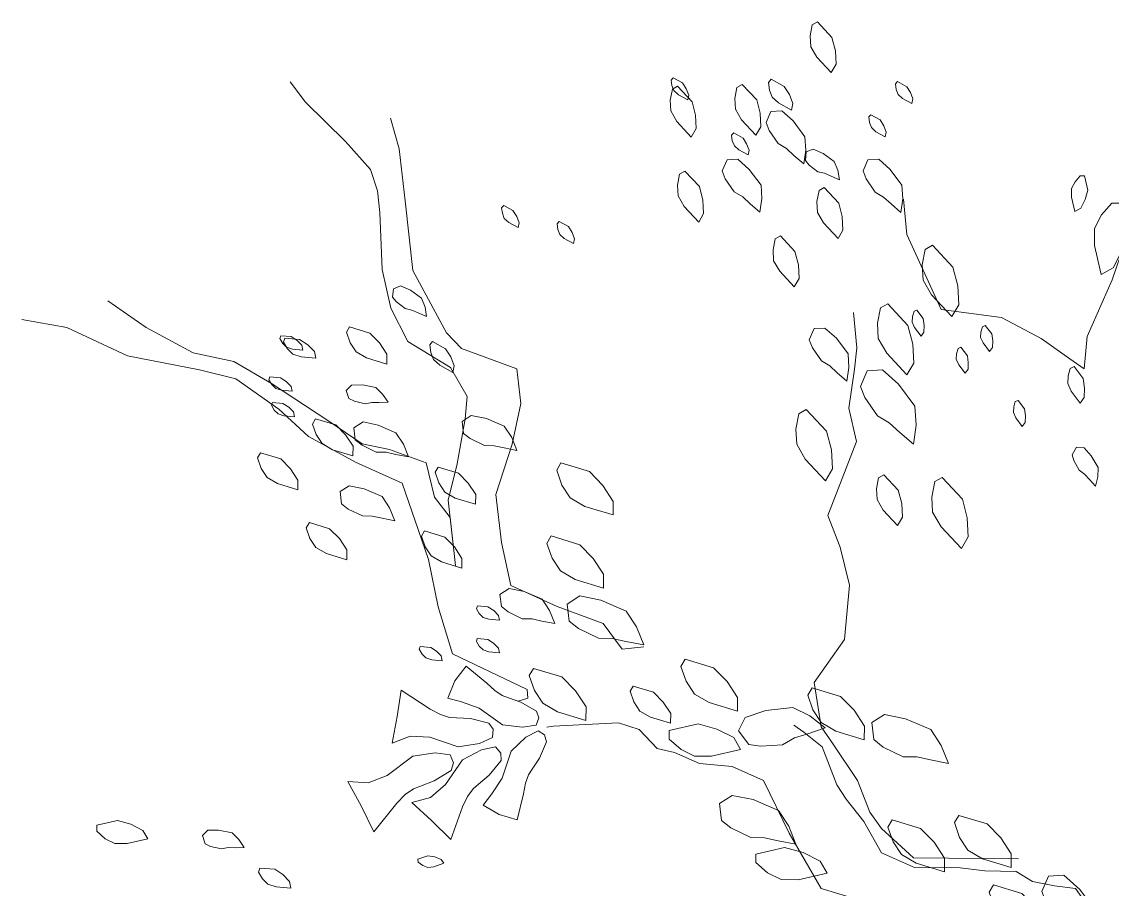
# Model space of a CAD drawing. Header units: millimetres. Extents: x 935 to 13922, y 3203 to 7816.
# Drawn here: x 1882.7 to 1996.1, y 5919 to 6009.3 of the extents above; entities that cross this region are included whole.
import ezdxf

# ---------------------------------------------------------------- set-up
doc = ezdxf.new("R2010")
doc.units = ezdxf.units.MM
doc.layers.add('ALBERO_rami', color=33, linetype='Continuous', lineweight=5)
doc.layers.add('PALMA_pianta - trees palm', color=74, linetype='Continuous', lineweight=5)
doc.layers.add('FIORITURA - flower', color=7, linetype='Continuous', lineweight=5, true_color=0xeb00eb)

msp = doc.modelspace()

# ---------------------------------------------------------------- linework, layer by layer
at = {"layer": 'ALBERO_rami', "linetype": 'Continuous'}
for points in [[(1891.63, 5980.24), (1895.61, 5977.48), (1900.5, 5974.83), (1904.73, 5973.94), (1908.66, 5971.64), (1914.61, 5967.73), (1918.09, 5965.38), (1920.91, 5964.78), (1924.74, 5963.39), (1925.61, 5959.82), (1927.22, 5957.71), (1927.79, 5952.73), (1927.02, 5959.52), (1927.96, 5963.3), (1928.8, 5967.98), (1929, 5970.29), (1927.28, 5973.3), (1922.84, 5976.01), (1921.07, 5979.47), (1920.15, 5983.49), (1919.93, 5989.43), (1919.68, 5991.69), (1918.96, 5993.9), (1916.34, 5996.81), (1912.2, 6000.92), (1910.58, 6003.03)], [(1998.97, 6003.08), (1997.49, 5997.08), (1997.38, 5986.18), (1996.12, 5982.43), (1993.52, 5976.54), (1993.2, 5973.16), (1991.7, 5974.21), (1988.72, 5976.31), (1984.6, 5978.51), (1978.31, 5979.33), (1974.73, 5987.16), (1974.39, 5990.83)], [(1947.38, 5944.26), (1945.13, 5944.02), (1943.16, 5946.69), (1938.37, 5948.44), (1933.54, 5950.64), (1932.57, 5955.11), (1932, 5960.09), (1933.69, 5965.33), (1934.59, 5969.55), (1934.17, 5973.17), (1928.43, 5975.27), (1926.87, 5976.92), (1923.37, 5983.4), (1922.55, 5990.64), (1921.93, 5996.07), (1921.02, 5999.26)], [(1986.36, 5922.19), (1975.45, 5922.3), (1972.1, 5925.35), (1970.89, 5927.05), (1969.61, 5930.35), (1967.02, 5934.23), (1965.82, 5935.94), (1965.11, 5940.55), (1968.26, 5945.03), (1968.79, 5950.66), (1967.8, 5954.62), (1966.52, 5957.92), (1969.52, 5965.6), (1968.71, 5969.09), (1969.31, 5973.12), (1969.53, 5975.37), (1969.19, 5979.04)], [(1934.3, 5938.61), (1935.33, 5938.92), (1935.23, 5939.83), (1927.47, 5943.53), (1925.99, 5948.4), (1924.97, 5953.33), (1922.23, 5961.27), (1917.39, 5963.47), (1912.5, 5966.12), (1909.43, 5968.97), (1904.94, 5972.13), (1901.16, 5973.07), (1893.66, 5974.51), (1887.36, 5977.46), (1882.68, 5978.3)], [(1944.75, 5936.34), (1937.96, 5936.02), (1937.29, 5935.91)], [(1971.36, 5917.46), (1965.83, 5919.11), (1962.5, 5924.88), (1959.83, 5930.36), (1956.56, 5931.8), (1953.18, 5932.12), (1950.56, 5933.27), (1948.77, 5933.67), (1946.91, 5935.66), (1944.75, 5936.34)], [(1993.74, 5915.34), (1993.12, 5917.93), (1992.28, 5919.12), (1990.09, 5919.4), (1987.83, 5919.85), (1986.11, 5920.88), (1982.87, 5920.95), (1980.28, 5921.27), (1975.53, 5921.32), (1972.11, 5922.83), (1970.28, 5926.09), (1968.44, 5928.4), (1967.47, 5929.91), (1965.94, 5933.86), (1964.03, 5935.38), (1962.99, 5936.11)]]:
    msp.add_lwpolyline(points, dxfattribs=at)
at = {"layer": 'FIORITURA - flower', "color": 232, "linetype": 'Continuous', "true_color": 0xe00070}
for points in [[(1931.05, 5940.49), (1931.87, 5939.72), (1932.66, 5939.19), (1933.3, 5938.96), (1934.6, 5938.5), (1936.21, 5937.57), (1936.45, 5936.87), (1936.18, 5936.12), (1934.76, 5935.89), (1932.67, 5936.15), (1930.24, 5937.87), (1928.4, 5938.52), (1926.99, 5938.92), (1927.72, 5940.71), (1928.9, 5942.24), (1931.05, 5940.49)], [(1925.16, 5937.76), (1926.22, 5937.21), (1927.17, 5936.92), (1927.89, 5936.87), (1929.34, 5936.79), (1931.25, 5936.31), (1931.7, 5935.68), (1931.65, 5934.84), (1930.28, 5934.19), (1928.08, 5933.84), (1925.11, 5934.86), (1923.06, 5934.98), (1921.2, 5934.24), (1921.72, 5937), (1922.13, 5939.76), (1925.16, 5937.76)], [(1934.88, 5928.96), (1935.07, 5930.07), (1935.39, 5930.96), (1935.77, 5931.53), (1936.53, 5932.67), (1937.26, 5934.39), (1937.04, 5935.09), (1936.38, 5935.53), (1935.11, 5934.87), (1933.58, 5933.4), (1932.66, 5930.58), (1931.58, 5928.96), (1930.68, 5927.79), (1932.34, 5926.8), (1934.2, 5926.27), (1934.88, 5928.96)], [(1928.53, 5927.62), (1929.05, 5928.69), (1929.63, 5929.5), (1930.18, 5929.97), (1931.29, 5930.9), (1932.54, 5932.43), (1932.52, 5933.2), (1931.97, 5933.85), (1930.49, 5933.55), (1928.51, 5932.51), (1926.75, 5929.92), (1925.18, 5928.59), (1923.25, 5928.07), (1925.31, 5926.18), (1927.29, 5924.21), (1928.53, 5927.62)], [(1921.69, 5927.99), (1922.57, 5928.88), (1923.43, 5929.49), (1924.14, 5929.76), (1925.57, 5930.32), (1927.33, 5931.41), (1927.57, 5932.18), (1927.25, 5933.01), (1925.67, 5933.22), (1923.35, 5932.87), (1920.7, 5930.88), (1918.69, 5930.1), (1916.59, 5930.24), (1918, 5927.65), (1919.29, 5925.02), (1921.69, 5927.99)]]:
    msp.add_lwpolyline(points, dxfattribs=at)
at = {"layer": 'PALMA_pianta - trees palm', "color": 95}
for points in [[(1966.88, 6003.98), (1965.37, 6005.59), (1964.75, 6006.68), (1964.68, 6007.81), (1964.9, 6008.95), (1965.45, 6009.27), (1966.95, 6007.65), (1967.32, 6006.26), (1967.39, 6004.85)], [(1951.95, 6001.15), (1950.98, 6001.68), (1950.51, 6002.11), (1950.31, 6002.63), (1950.24, 6003.21), (1950.45, 6003.45), (1951.41, 6002.91), (1951.8, 6002.3), (1952.06, 6001.65)], [(1962.73, 6000.08), (1961.38, 6000.83), (1960.73, 6001.43), (1960.44, 6002.16), (1960.34, 6002.97), (1960.64, 6003.3), (1961.99, 6002.55), (1962.53, 6001.7), (1962.89, 6000.78)], [(1975.26, 6000.76), (1974.3, 6001.29), (1973.83, 6001.72), (1973.63, 6002.24), (1973.55, 6002.82), (1973.77, 6003.05), (1974.73, 6002.52), (1975.12, 6001.91), (1975.37, 6001.25)], [(1952.32, 5997.28), (1950.82, 5998.89), (1950.19, 5999.99), (1950.13, 6001.11), (1950.35, 6002.26), (1950.9, 6002.57), (1952.4, 6000.96), (1952.76, 5999.56), (1952.84, 5998.16)], [(1959.05, 5997.47), (1957.55, 5999.08), (1956.92, 6000.17), (1956.86, 6001.3), (1957.07, 6002.45), (1957.62, 6002.76), (1959.13, 6001.15), (1959.49, 5999.75), (1959.57, 5998.34)], [(1962.23, 5996.08), (1961.35, 5996.6), (1960.43, 5997.96), (1960.1, 5998.79), (1960.6, 5999.95), (1961.73, 6000.01), (1962.92, 5998.95), (1964.14, 5997.32), (1964.22, 5995.91), (1964.02, 5994.49), (1963, 5995.37)], [(1972.49, 5997.31), (1971.53, 5997.84), (1971.06, 5998.27), (1970.86, 5998.79), (1970.78, 5999.37), (1971, 5999.6), (1971.96, 5999.07), (1972.35, 5998.46), (1972.6, 5997.8)], [(1958.23, 5995.42), (1957.26, 5995.95), (1956.8, 5996.38), (1956.59, 5996.9), (1956.52, 5997.48), (1956.73, 5997.71), (1957.7, 5997.18), (1958.08, 5996.57), (1958.34, 5995.92)], [(1966.19, 5993.51), (1965.49, 5993.66), (1964.58, 5994.37), (1964.19, 5994.85), (1964.27, 5995.73), (1965.01, 5996.02), (1966.03, 5995.56), (1967.19, 5994.75), (1967.55, 5993.82), (1967.73, 5992.83), (1966.86, 5993.2)], [(1957.67, 5991.05), (1956.79, 5991.57), (1955.86, 5992.93), (1955.54, 5993.76), (1956.04, 5994.92), (1957.16, 5994.98), (1958.35, 5993.92), (1959.58, 5992.29), (1959.66, 5990.88), (1959.45, 5989.46), (1958.44, 5990.34)], [(1972.33, 5991.04), (1971.45, 5991.56), (1970.52, 5992.92), (1970.19, 5993.75), (1970.7, 5994.91), (1971.82, 5994.97), (1973.01, 5993.91), (1974.24, 5992.28), (1974.32, 5990.87), (1974.11, 5989.44), (1973.1, 5990.33)], [(1953.09, 5988.44), (1951.58, 5990.05), (1950.96, 5991.15), (1950.89, 5992.28), (1951.11, 5993.42), (1951.66, 5993.73), (1953.16, 5992.12), (1953.52, 5990.73), (1953.6, 5989.32)], [(1992.23, 5989.54), (1991.89, 5991.04), (1991.89, 5991.92), (1992.24, 5992.63), (1992.78, 5993.25), (1993.22, 5993.24), (1993.57, 5991.74), (1993.3, 5990.77), (1992.85, 5989.89)], [(1967.59, 5986.74), (1966.08, 5988.35), (1965.46, 5989.44), (1965.39, 5990.57), (1965.61, 5991.71), (1966.16, 5992.03), (1967.66, 5990.41), (1968.02, 5989.02), (1968.1, 5987.61)], [(1994.97, 5982.99), (1994.27, 5986), (1994.28, 5987.77), (1994.99, 5989.18), (1996.06, 5990.41), (1996.94, 5990.41), (1997.63, 5987.4), (1997.1, 5985.46), (1996.21, 5983.69)], [(1934.3, 5987.86), (1933.34, 5988.4), (1932.87, 5988.82), (1932.67, 5989.35), (1932.59, 5989.93), (1932.81, 5990.16), (1933.77, 5989.63), (1934.16, 5989.02), (1934.41, 5988.36)], [(1940.07, 5986.2), (1939.1, 5986.73), (1938.64, 5987.16), (1938.43, 5987.68), (1938.36, 5988.26), (1938.57, 5988.49), (1939.54, 5987.96), (1939.92, 5987.35), (1940.18, 5986.7)], [(1963.03, 5981.71), (1961.52, 5983.32), (1960.89, 5984.42), (1960.83, 5985.54), (1961.05, 5986.69), (1961.6, 5987), (1963.1, 5985.39), (1963.46, 5983.99), (1963.54, 5982.58)], [(1979.43, 5978.61), (1977.32, 5980.87), (1976.44, 5982.4), (1976.35, 5983.98), (1976.66, 5985.58), (1977.43, 5986.02), (1979.53, 5983.76), (1980.04, 5981.81), (1980.15, 5979.84)], [(1923.26, 5979.28), (1922.56, 5979.44), (1921.65, 5980.14), (1921.25, 5980.63), (1921.34, 5981.51), (1922.07, 5981.79), (1923.1, 5981.34), (1924.26, 5980.52), (1924.62, 5979.6), (1924.79, 5978.61), (1923.92, 5978.98)], [(1974.76, 5972.54), (1972.65, 5974.79), (1971.77, 5976.33), (1971.68, 5977.91), (1971.99, 5979.51), (1972.76, 5979.94), (1974.86, 5977.69), (1975.37, 5975.74), (1975.48, 5973.76)], [(1976.22, 5976.58), (1975.55, 5977.46), (1975.3, 5978.04), (1975.33, 5978.6), (1975.49, 5979.16), (1975.78, 5979.29), (1976.45, 5978.41), (1976.55, 5977.69), (1976.52, 5976.99)], [(1920.65, 5973.66), (1918.54, 5974.3), (1917.45, 5974.94), (1916.83, 5975.88), (1916.45, 5976.98), (1916.77, 5977.53), (1918.88, 5976.88), (1919.88, 5975.86), (1920.66, 5974.68)], [(1966.72, 5973.48), (1965.85, 5974), (1964.92, 5975.36), (1964.59, 5976.19), (1965.09, 5977.35), (1966.22, 5977.41), (1967.41, 5976.35), (1968.64, 5974.72), (1968.71, 5973.31), (1968.51, 5971.88), (1967.49, 5972.77)], [(1983.34, 5974.98), (1982.67, 5975.86), (1982.42, 5976.43), (1982.45, 5977), (1982.62, 5977.55), (1982.9, 5977.68), (1983.57, 5976.8), (1983.68, 5976.09), (1983.64, 5975.38)], [(1911.91, 5975.12), (1910.82, 5975.22), (1910.22, 5975.42), (1909.82, 5975.81), (1909.51, 5976.31), (1909.61, 5976.61), (1910.71, 5976.52), (1911.31, 5976.12), (1911.81, 5975.62)], [(1913.26, 5974.29), (1911.72, 5974.42), (1910.88, 5974.7), (1910.32, 5975.25), (1909.9, 5975.95), (1910.04, 5976.37), (1911.57, 5976.24), (1912.42, 5975.68), (1913.12, 5974.98)], [(1927.51, 5972.79), (1926.16, 5973.54), (1925.5, 5974.13), (1925.22, 5974.87), (1925.12, 5975.68), (1925.41, 5976), (1926.76, 5975.25), (1927.31, 5974.41), (1927.66, 5973.48)], [(1980.81, 5972.71), (1980.14, 5973.59), (1979.89, 5974.17), (1979.92, 5974.73), (1980.08, 5975.29), (1980.37, 5975.42), (1981.04, 5974.54), (1981.14, 5973.83), (1981.11, 5973.12)], [(1992.76, 5969.61), (1991.83, 5970.85), (1991.48, 5971.65), (1991.51, 5972.44), (1991.75, 5973.22), (1992.15, 5973.4), (1993.08, 5972.17), (1993.23, 5971.17), (1993.18, 5970.19)], [(1910.79, 5970.84), (1909.69, 5970.94), (1909.09, 5971.14), (1908.69, 5971.54), (1908.39, 5972.03), (1908.48, 5972.33), (1909.58, 5972.24), (1910.18, 5971.84), (1910.68, 5971.34)], [(1972.92, 5967.56), (1971.69, 5968.28), (1970.39, 5970.19), (1969.93, 5971.35), (1970.63, 5972.97), (1972.21, 5973.06), (1973.88, 5971.57), (1975.59, 5969.29), (1975.7, 5967.32), (1975.42, 5965.33), (1974, 5966.56)], [(1919.09, 5969.68), (1918.39, 5969.54), (1917.27, 5969.82), (1916.71, 5970.09), (1916.43, 5970.93), (1916.99, 5971.49), (1918.11, 5971.5), (1919.5, 5971.22), (1920.21, 5970.53), (1920.77, 5969.69), (1919.82, 5969.67)], [(1986.75, 5967.18), (1986.08, 5968.06), (1985.83, 5968.64), (1985.86, 5969.21), (1986.02, 5969.76), (1986.31, 5969.89), (1986.98, 5969.01), (1987.08, 5968.3), (1987.05, 5967.59)], [(1911.04, 5968.19), (1909.94, 5968.29), (1909.34, 5968.48), (1908.94, 5968.88), (1908.64, 5969.38), (1908.74, 5969.68), (1909.84, 5969.58), (1910.44, 5969.19), (1910.94, 5968.69)], [(1966.28, 5961.53), (1964.18, 5963.79), (1963.3, 5965.32), (1963.21, 5966.9), (1963.52, 5968.5), (1964.28, 5968.94), (1966.39, 5966.69), (1966.9, 5964.73), (1967.01, 5962.76)], [(1917.12, 5964.11), (1915.01, 5964.75), (1913.92, 5965.39), (1913.31, 5966.33), (1912.92, 5967.43), (1913.24, 5967.98), (1915.35, 5967.33), (1916.36, 5966.31), (1917.13, 5965.13)], [(1920.57, 5964.5), (1919.55, 5964.51), (1918.07, 5965.22), (1917.37, 5965.78), (1917.22, 5967.03), (1918.17, 5967.65), (1919.73, 5967.32), (1921.6, 5966.53), (1922.38, 5965.34), (1922.91, 5964.01), (1921.59, 5964.27)], [(1931.83, 5965.18), (1930.82, 5965.19), (1929.33, 5965.91), (1928.63, 5966.46), (1928.49, 5967.71), (1929.43, 5968.33), (1931, 5968.01), (1932.87, 5967.21), (1933.64, 5966.03), (1934.18, 5964.69), (1932.86, 5964.95)], [(1911.39, 5960.58), (1909.28, 5961.23), (1908.19, 5961.86), (1907.58, 5962.81), (1907.19, 5963.9), (1907.51, 5964.45), (1909.62, 5963.81), (1910.63, 5962.78), (1911.4, 5961.6)], [(1993.24, 5962.2), (1992.67, 5962.62), (1992.13, 5963.64), (1991.96, 5964.24), (1992.39, 5965.01), (1993.18, 5964.97), (1993.93, 5964.14), (1994.66, 5962.92), (1994.62, 5961.94), (1994.37, 5960.96), (1993.73, 5961.65)], [(1944.2, 5957.97), (1941.25, 5958.87), (1939.72, 5959.76), (1938.85, 5961.08), (1938.32, 5962.62), (1938.76, 5963.38), (1941.72, 5962.48), (1943.13, 5961.04), (1944.21, 5959.39)], [(1929.88, 5959.08), (1927.77, 5959.73), (1926.68, 5960.36), (1926.06, 5961.31), (1925.68, 5962.41), (1926, 5962.95), (1928.11, 5962.31), (1929.12, 5961.28), (1929.89, 5960.1)], [(1973.77, 5956.86), (1972.27, 5958.47), (1971.64, 5959.57), (1971.58, 5960.7), (1971.79, 5961.84), (1972.34, 5962.15), (1973.85, 5960.54), (1974.21, 5959.15), (1974.29, 5957.74)], [(1919.13, 5957.86), (1918.11, 5957.87), (1916.63, 5958.59), (1915.93, 5959.14), (1915.79, 5960.4), (1916.73, 5961.01), (1918.29, 5960.69), (1920.17, 5959.89), (1920.94, 5958.71), (1921.48, 5957.37), (1920.15, 5957.63)], [(1980.42, 5954.48), (1978.31, 5956.73), (1977.43, 5958.27), (1977.35, 5959.84), (1977.65, 5961.44), (1978.42, 5961.88), (1980.53, 5959.63), (1981.03, 5957.68), (1981.14, 5955.7)], [(1916.47, 5953.31), (1914.36, 5953.95), (1913.27, 5954.59), (1912.65, 5955.53), (1912.27, 5956.63), (1912.59, 5957.18), (1914.7, 5956.53), (1915.71, 5955.51), (1916.48, 5954.33)], [(1928.45, 5952.45), (1926.34, 5953.09), (1925.25, 5953.73), (1924.63, 5954.67), (1924.25, 5955.77), (1924.56, 5956.32), (1926.67, 5955.67), (1927.68, 5954.65), (1928.45, 5953.46)], [(1943.19, 5950.37), (1940.24, 5951.27), (1938.71, 5952.16), (1937.85, 5953.48), (1937.31, 5955.02), (1937.76, 5955.79), (1940.71, 5954.88), (1942.12, 5953.45), (1943.2, 5951.8)], [(1935.76, 5947.17), (1934.74, 5947.18), (1933.26, 5947.9), (1932.56, 5948.45), (1932.42, 5949.71), (1933.36, 5950.32), (1934.93, 5950), (1936.8, 5949.2), (1937.57, 5948.02), (1938.11, 5946.68), (1936.79, 5946.94)], [(1944.09, 5945.14), (1942.66, 5945.15), (1940.59, 5946.16), (1939.61, 5946.93), (1939.4, 5948.69), (1940.73, 5949.55), (1942.91, 5949.1), (1945.54, 5947.98), (1946.62, 5946.33), (1947.37, 5944.46), (1945.52, 5944.82)], [(1932.37, 5947.03), (1931.27, 5947.12), (1930.68, 5947.32), (1930.27, 5947.72), (1929.97, 5948.22), (1930.07, 5948.52), (1931.17, 5948.42), (1931.77, 5948.02), (1932.27, 5947.53)], [(1932.36, 5943.63), (1931.26, 5943.73), (1930.66, 5943.93), (1930.26, 5944.32), (1929.96, 5944.82), (1930.06, 5945.12), (1931.16, 5945.03), (1931.76, 5944.63), (1932.26, 5944.13)], [(1926.41, 5942.81), (1925.32, 5942.91), (1924.72, 5943.1), (1924.32, 5943.5), (1924.02, 5944), (1924.11, 5944.3), (1925.21, 5944.2), (1925.81, 5943.81), (1926.31, 5943.31)], [(1957.12, 5937.56), (1954.17, 5938.46), (1952.65, 5939.35), (1951.78, 5940.67), (1951.25, 5942.21), (1951.69, 5942.98), (1954.64, 5942.07), (1956.06, 5940.64), (1957.14, 5938.99)], [(1941.35, 5936.61), (1938.4, 5937.51), (1936.87, 5938.4), (1936.01, 5939.72), (1935.47, 5941.26), (1935.92, 5942.02), (1938.87, 5941.12), (1940.28, 5939.68), (1941.37, 5938.03)], [(1950.17, 5936.3), (1948.06, 5936.95), (1946.97, 5937.58), (1946.36, 5938.53), (1945.97, 5939.63), (1946.29, 5940.17), (1948.4, 5939.53), (1949.41, 5938.5), (1950.18, 5937.32)], [(1970.32, 5934.58), (1967.36, 5935.48), (1965.84, 5936.37), (1964.97, 5937.69), (1964.44, 5939.23), (1964.88, 5940), (1967.83, 5939.09), (1969.25, 5937.66), (1970.33, 5936)], [(1963.06, 5934.78), (1961.82, 5934.08), (1959.52, 5933.91), (1958.29, 5934.09), (1957.23, 5935.51), (1957.94, 5936.92), (1960.07, 5937.62), (1962.9, 5937.96), (1964.66, 5937.07), (1966.25, 5935.83), (1964.46, 5935.21)], [(1975.79, 5932.82), (1974.36, 5932.83), (1972.29, 5933.83), (1971.31, 5934.61), (1971.1, 5936.37), (1972.43, 5937.23), (1974.62, 5936.77), (1977.24, 5935.66), (1978.32, 5934), (1979.07, 5932.13), (1977.22, 5932.49)], [(1957.44, 5933.57), (1954.44, 5932.87), (1952.67, 5932.88), (1951.26, 5933.59), (1950.02, 5934.66), (1950.03, 5935.54), (1953.04, 5936.24), (1954.98, 5935.7), (1956.74, 5934.81)], [(1959.93, 5924.4), (1958.5, 5924.41), (1956.43, 5925.42), (1955.45, 5926.19), (1955.24, 5927.95), (1956.57, 5928.81), (1958.76, 5928.36), (1961.38, 5927.24), (1962.46, 5925.59), (1963.21, 5923.72), (1961.36, 5924.08)], [(1895.77, 5924.29), (1893.62, 5923.79), (1892.36, 5923.8), (1891.35, 5924.3), (1890.47, 5925.07), (1890.47, 5925.7), (1892.62, 5926.19), (1894.01, 5925.81), (1895.27, 5925.17)], [(1978.66, 5920.85), (1975.7, 5921.76), (1974.18, 5922.65), (1973.31, 5923.97), (1972.78, 5925.51), (1973.22, 5926.27), (1976.17, 5925.37), (1977.59, 5923.93), (1978.67, 5922.28)], [(1985.58, 5921.32), (1982.63, 5922.22), (1981.1, 5923.11), (1980.23, 5924.43), (1979.7, 5925.97), (1980.15, 5926.73), (1983.1, 5925.83), (1984.51, 5924.4), (1985.59, 5922.74)], [(1904.14, 5923.37), (1903.44, 5923.23), (1902.32, 5923.5), (1901.76, 5923.78), (1901.48, 5924.62), (1902.03, 5925.18), (1903.15, 5925.18), (1904.55, 5924.91), (1905.25, 5924.21), (1905.81, 5923.38), (1904.87, 5923.36)], [(1966.44, 5920.73), (1963.43, 5920.03), (1961.66, 5920.04), (1960.25, 5920.75), (1959.02, 5921.82), (1959.02, 5922.7), (1962.03, 5923.4), (1963.97, 5922.86), (1965.74, 5921.97)], [(1926.59, 5921.74), (1925.55, 5921.38), (1924.92, 5921.32), (1924.4, 5921.52), (1923.92, 5921.85), (1923.89, 5922.16), (1924.93, 5922.52), (1925.64, 5922.4), (1926.3, 5922.15)], [(1910.66, 5919.17), (1909.12, 5919.3), (1908.28, 5919.58), (1907.72, 5920.13), (1907.3, 5920.83), (1907.44, 5921.25), (1908.98, 5921.12), (1909.82, 5920.56), (1910.52, 5919.86)], [(1991.77, 5915.01), (1990.54, 5915.73), (1989.25, 5917.63), (1988.79, 5918.8), (1989.49, 5920.42), (1991.07, 5920.51), (1992.74, 5919.02), (1994.45, 5916.74), (1994.56, 5914.77), (1994.27, 5912.77), (1992.85, 5914.01)], [(1989.2, 5914.08), (1986.25, 5914.98), (1984.72, 5915.87), (1983.85, 5917.19), (1983.32, 5918.73), (1983.77, 5919.49), (1986.72, 5918.59), (1988.13, 5917.15), (1989.21, 5915.5)]]:
    msp.add_lwpolyline(points, close=True, dxfattribs=at)

doc.saveas('drawing.dxf')
